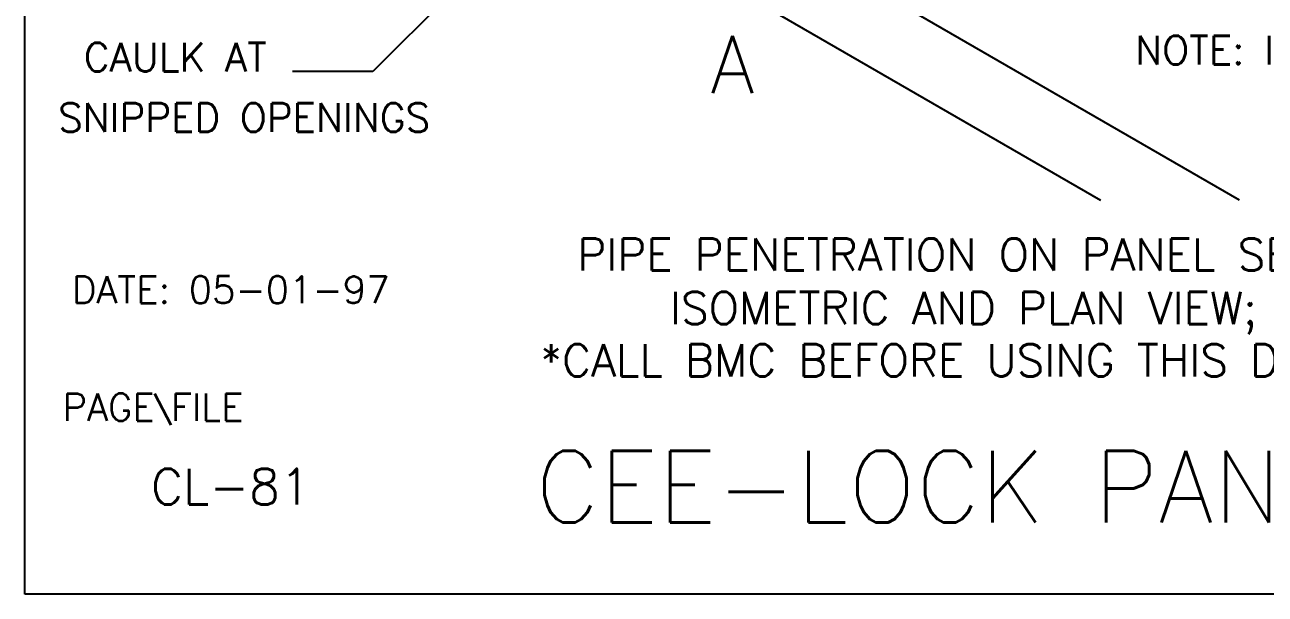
# Model space of a CAD drawing. Extents: x 0 to 19.9, y 0 to 26.2.
# Drawn here: x 0 to 10.82, y 0 to 4.97 of the extents above; entities that cross this region are included whole.
import ezdxf
from ezdxf.enums import TextEntityAlignment as Align

# ---------------------------------------------------------------- set-up
doc = ezdxf.new("R2010")
doc.units = 0
doc.header["$LTSCALE"] = 0.4
doc.header["$MEASUREMENT"] = 0
doc.layers.get('0').update_dxf_attribs({"linetype": 'CONTINUOUS'})
for name, color, linetype in [('BORDER', 7, 'CONTINUOUS'), ('CMP-FLSH', 7, 'CONTINUOUS'), ('DIM-TXT', 7, 'CONTINUOUS')]:
    doc.layers.add(name, color=color, linetype=linetype)
doc.styles.add('ROMANS', font='romans', dxfattribs={"height": 0.25})

msp = doc.modelspace()

# ---------------------------------------------------------------- linework, layer by layer
at = {"color": 5, "linetype": 'CONTINUOUS'}
for p, q in [((0, 0), (0, 26.175)), ((19.85, 0), (0, 0))]:
    msp.add_line(p, q, dxfattribs=at)
at = {"layer": 'CMP-FLSH', "color": 1, "linetype": 'CONTINUOUS'}
for p, q in [((10.6, 3.438), (4.927, 6.713)), ((5.367, 5.758), (9.386, 3.438))]:
    msp.add_line(p, q, dxfattribs=at)
at = {"layer": 'DIM-TXT', "color": 3, "linetype": 'CONTINUOUS'}
for p, q in [((3.799, 5.32), (3.037, 4.56)), ((3.037, 4.56), (2.337, 4.56))]:
    msp.add_line(p, q, dxfattribs=at)

# ---------------------------------------------------------------- texts
at = {"layer": 'BORDER', "color": 3, "linetype": 'CONTINUOUS', "style": 'ROMANS'}
for s, p in [('PIPE PENETRATION ON PANEL SEAM', (8.191, 2.822)), ('ISOMETRIC AND PLAN VIEW;', (8.191, 2.355)), ('*CALL BMC BEFORE USING THIS DETAIL', (8.191, 1.899))]:
    msp.add_text(s, height=0.28125, dxfattribs=at).set_placement(p, align=Align.CENTER)
msp.add_text('DATE: 05-01-97', height=0.23775, dxfattribs=at).set_placement((1.797, 2.656), align=Align.MIDDLE)
msp.add_text('PAGE\\FILE', height=0.2377, dxfattribs=at).set_placement((0.328, 1.512))
at = {"layer": 'BORDER', "color": 5, "style": 'ROMANS'}
msp.add_text('CEE-LOCK PANEL', height=0.625, dxfattribs=at).set_placement((8.191, 0.938), align=Align.MIDDLE)
at = {"layer": 'BORDER', "color": 2, "linetype": 'CONTINUOUS', "style": 'ROMANS'}
msp.add_text('CL-81', height=0.3125, dxfattribs=at).set_placement((1.797, 0.938), align=Align.MIDDLE)
at = {"layer": 'DIM-TXT', "color": 3, "linetype": 'CONTINUOUS', "style": 'ROMANS'}
msp.add_text('CAULK AT', height=0.25, dxfattribs=at).set_placement((2.112, 4.56), align=Align.RIGHT)
at = {"layer": 'DIM-TXT', "color": 4, "linetype": 'CONTINUOUS', "style": 'ROMANS'}
msp.add_text('A', height=0.5, dxfattribs=at).set_placement((6.175, 4.621), align=Align.MIDDLE)
msp.add_text('NOTE: IF PIPE IS MADE OF METAL IT', height=0.25, dxfattribs=at).set_placement((9.69, 4.621))
at = {"layer": 'DIM-TXT', "color": 3, "linetype": 'CONTINUOUS', "style": 'ROMANS'}
msp.add_text('SNIPPED OPENINGS', height=0.25, dxfattribs=at).set_placement((0.291, 4.032))

doc.saveas('drawing.dxf')
